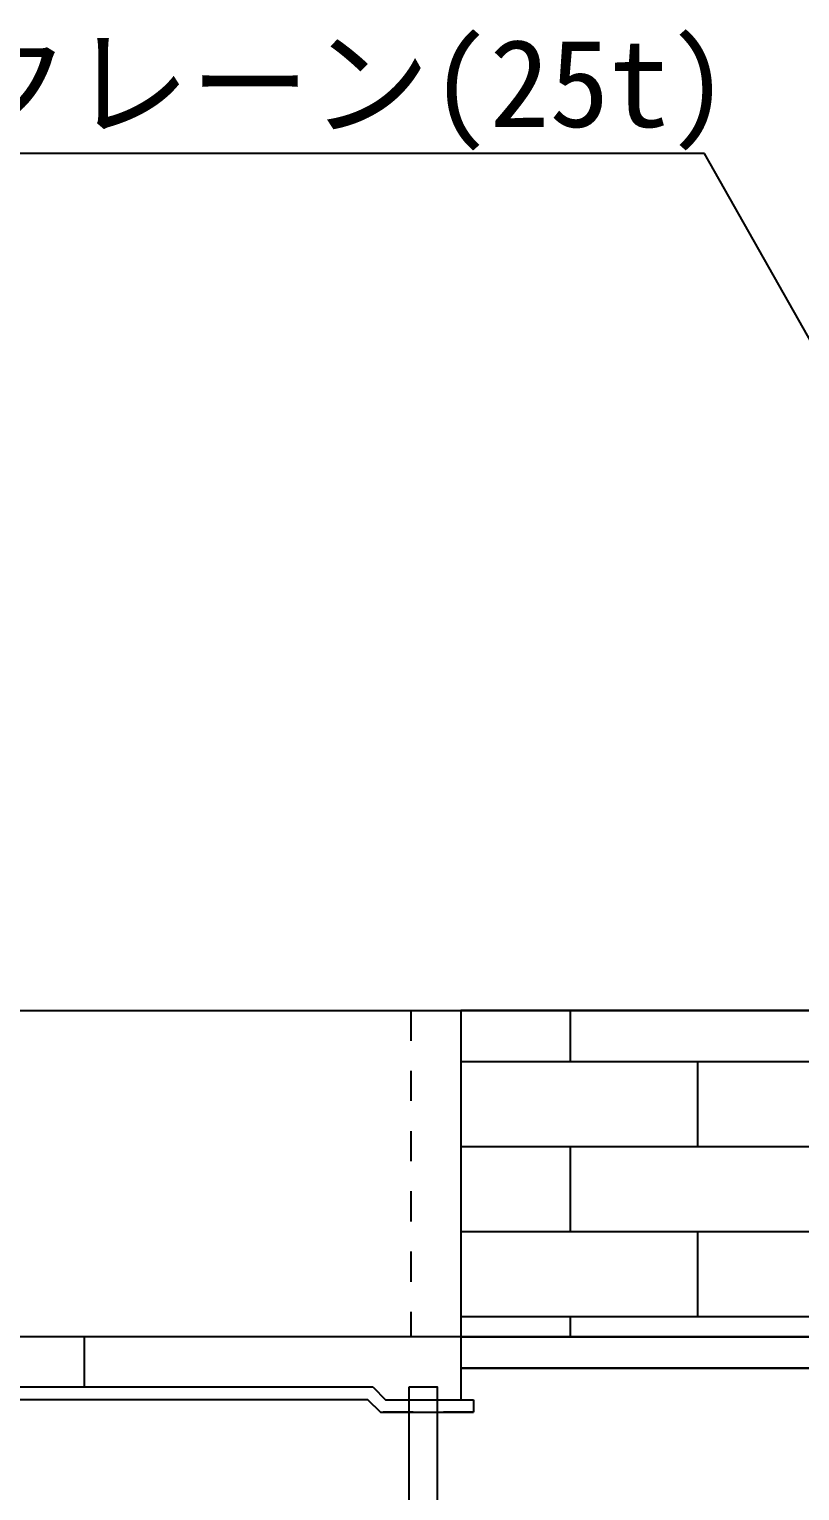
# Model space of a CAD drawing. Header units: millimetres. Extents: x -2078669 to -1085629, y -5987148 to 310365.
# Drawn here: x -1620499 to -1605156, y -3561963 to -3532857 of the extents above; entities that cross this region are included whole.
import ezdxf
from ezdxf.enums import TextEntityAlignment as Align

# ---------------------------------------------------------------- set-up
doc = ezdxf.new("R2010")
doc.units = ezdxf.units.MM
doc.header["$LTSCALE"] = 500
doc.linetypes.add('SXF_跳び破線', pattern=[12, 6, -6])
for name, color, linetype, lineweight in [('D-BYP-STR2', 6, 'Continuous', 25), ('D-BYP-STR8', 5, 'Continuous', 25), ('D-BYP-STRA', 1, 'Continuous', 25)]:
    doc.layers.add(name, color=color, linetype=linetype, lineweight=lineweight)
doc.styles.add('MS ゴシック', font='MS Gothic.ttf')
doc.dimstyles.new('DIM-500-F', dxfattribs={"dimscale": 500, "dimtxt": 3.5, "dimasz": 2.5, "dimexe": 0, "dimexo": 2, "dimgap": 0.8, "dimtad": 1, "dimdec": 0, "dimzin": 0, "dimdsep": 46, "dimtxsty": 'MS ゴシック', "dimblk": 'OPEN', "dimcen": 0.1, "dimclrd": 256, "dimclre": 256, "dimclrt": 256, "dimaunit": 1, "dimadec": 4, "dimazin": 0, "dimtfac": 1, "dimtdec": 0, "dimtmove": 2, "dimatfit": 3, "dimldrblk": 'OPEN', "dimfxl": 1, "dimtolj": 1, "dimtzin": 0, "dimlwd": -1, "dimlwe": -1, "dimarcsym": 2})

# ---------------------------------------------------------------- blocks, each defined once
blk = doc.blocks.new('_Open')
at = {"color": 0, "linetype": 'ByBlock', "lineweight": -2}
for p, q in [((-1, 0.167), (0, 0)), ((-1, -0.167), (0, 0)), ((0, 0), (-1, 0))]:
    blk.add_line(p, q, dxfattribs=at)

msp = doc.modelspace()

# ---------------------------------------------------------------- hatches: boundary and pattern name
at = {"layer": 'D-BYP-STRA', "ltscale": 0.01}
h = msp.add_hatch(dxfattribs=at)
h.set_pattern_fill('AR-BRSTD', color=256, scale=25, angle=180)
h.set_pattern_definition([(180, (-3375031.8, -2008903), (-2e-13, -1693.545), []), (270, (-3375031.8, -2008903), (2540, -1693.545), [1693.545, -1693.545])])
edge = h.paths.add_edge_path()
edge.add_line((-1611903.4, -3558899.6), (-1600612.9, -3558899.6))
edge.add_arc((-1597512.3, -3555649.6), 4491.8, 133.65213, 226.34787, ccw=False)
edge.add_line((-1600612.9, -3552399.6), (-1611903.4, -3552399.6))
edge.add_line((-1611903.4, -3552399.6), (-1611903.4, -3558899.6))

# ---------------------------------------------------------------- linework, layer by layer
at = {"layer": 'D-BYP-STR2'}
for p, q in [((-1626403.4, -3552399.6, 708000), (-1611903.4, -3552399.6, 708000)), ((-1611903.4, -3552399.6, 708000), (-1611903.4, -3560149.6, 708000)), ((-1611903.4, -3558899.6, 708000), (-1626403.4, -3558899.6, 708000)), ((-1619403.4, -3558899.6, 708000), (-1619403.4, -3559899.6, 708000)), ((-1613653.4, -3559899.6, 708000), (-1626403.4, -3559899.6, 708000)), ((-1613653.4, -3559899.6, 708000), (-1613403.4, -3560149.6, 708000)), ((-1613757, -3560149.6, 708000), (-1626403.4, -3560149.6, 708000)), ((-1613757, -3560149.6, 708000), (-1613507, -3560399.6, 708000)), ((-1613403.4, -3560149.6, 708000), (-1611903.4, -3560149.6, 708000)), ((-1611903.4, -3560149.6, 708000), (-1611653.4, -3560149.6, 708000)), ((-1611653.4, -3560149.6, 708000), (-1611653.4, -3560399.6, 708000)), ((-1613507, -3560399.6, 708000), (-1611653.4, -3560399.6, 708000))]:
    msp.add_line(p, q, dxfattribs=at)
at = {"layer": 'D-BYP-STR2', "linetype": 'SXF_跳び破線', "ltscale": 0.2}
msp.add_line((-1612903.4, -3552399.6, 708000), (-1612903.4, -3558899.6, 708000), dxfattribs=at)
at = {"layer": 'D-BYP-STR2', "elevation": 708000}
msp.add_lwpolyline([(-1612941.9, -3559899.6), (-1612941.9, -3564899.6), (-1612366.9, -3564899.6), (-1612366.9, -3559899.6)], close=True, dxfattribs=at)
at = {"layer": 'D-BYP-STR8'}
msp.add_line((-1607051.2, -3535329.4, 708000), (-1631131.2, -3535329.4, 708000), dxfattribs=at)
at = {"layer": 'D-BYP-STRA'}
msp.add_line((-1626903.4, -3552399.6, 708000), (-1611903.4, -3552399.6, 708000), dxfattribs=at)
at = {"layer": 'D-BYP-STRA', "lineweight": 30}
for p, q in [((-1611903.4, -3552399.6, 708000), (-1561903.4, -3552399.6, 708000)), ((-1611903.4, -3558899.6, 708000), (-1562653.4, -3558899.6, 708000)), ((-1611903.4, -3559524.6, 708000), (-1562653.4, -3559524.6, 708000))]:
    msp.add_line(p, q, dxfattribs=at)
at = {"layer": 'D-BYP-STRA', "linetype": 'SXF_跳び破線', "ltscale": 0.2, "elevation": 708000}
msp.add_lwpolyline([(-1611653.4, -3560399.6), (-1613507, -3560399.6), (-1613757, -3560149.6), (-1624154.4, -3560149.6), (-1625154.4, -3561149.6), (-1626404.4, -3561149.6), (-1630050.9, -3561149.6), (-1630300.9, -3561399.6), (-1632008, -3561399.6), (-1632258, -3561149.6), (-1643655.1, -3561149.6), (-1643904.2, -3561149.6), (-1646329.2, -3558724.6), (-1651903.4, -3558724.6)], dxfattribs=at)

# ---------------------------------------------------------------- texts
at = {"layer": 'D-BYP-STR8', "style": 'MS ゴシック'}
msp.add_text('ラフタークレーン(25t)', height=1750, dxfattribs=at).set_placement((-1619091.2, -3535329.4, 708000), align=Align.BOTTOM_CENTER)

# ---------------------------------------------------------------- leaders
at = {"layer": 'D-BYP-STR8'}
msp.add_leader([(-1601951.3, -3544368.4, 708000), (-1607051.2, -3535329.4, 708000)], dimstyle='DIM-500-F', dxfattribs=at)

doc.saveas('drawing.dxf')
